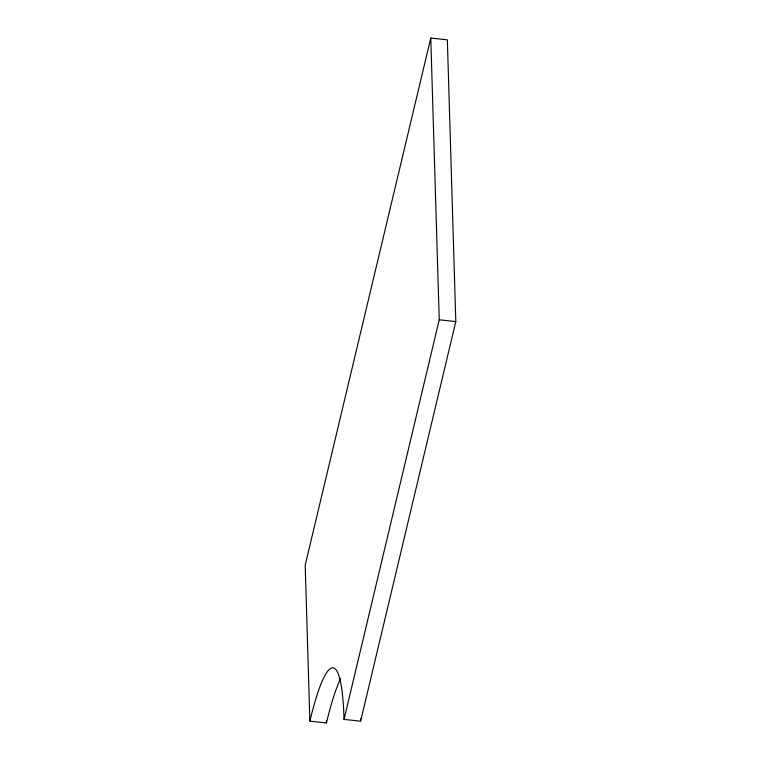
<?xml version="1.0" encoding="UTF-8"?>
<svg xmlns="http://www.w3.org/2000/svg" width="761" height="761" viewBox="0 0 761 761"><rect width="100%" height="100%" fill="white"/><g stroke="black" fill="none" stroke-linecap="round" stroke-linejoin="round"><path stroke-width="1.14" d="M309.879 721.162A180.148 23.895 -83.8 0 1 344.048 719.402L360.609 721.19L455.81 321.58L447.344 39.838L430.774 38.05L305.19 565.195L309.879 721.162L326.45 722.95A180.148 23.895 -83.8 0 1 340.747 678.574M344.048 719.402L439.24 319.791L430.774 38.05M439.24 319.791L455.81 321.58M326.374 720.591L326.45 722.95M360.533 718.688A180.148 23.895 -83.8 0 1 360.609 721.19"/></g></svg>
